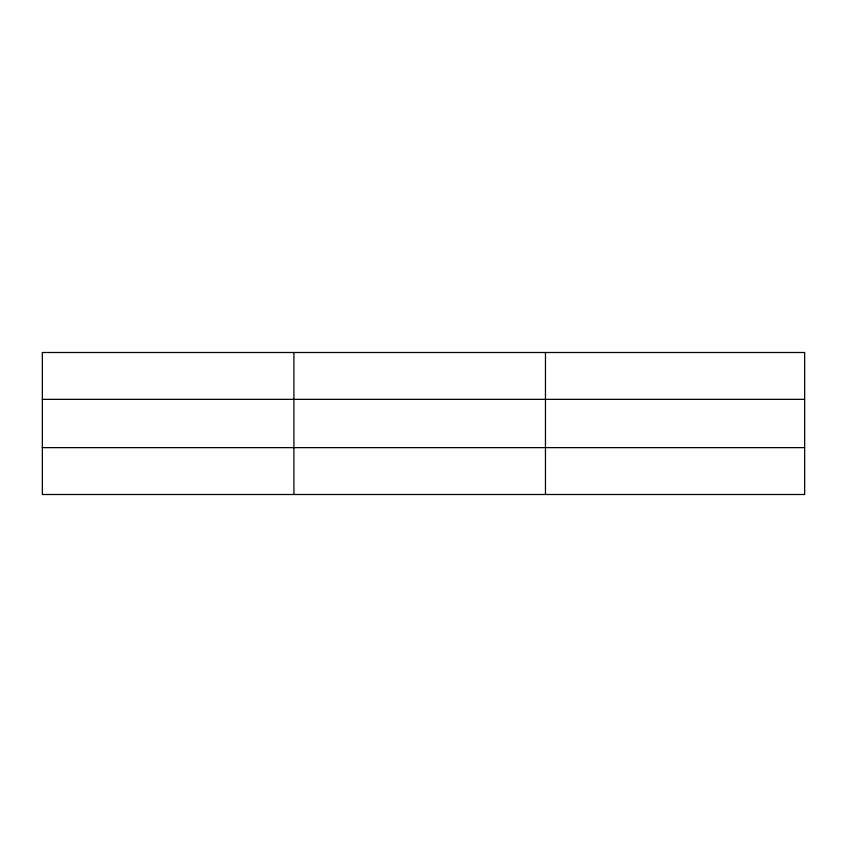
<?xml version="1.0" encoding="UTF-8"?>
<svg xmlns="http://www.w3.org/2000/svg" width="847" height="847" viewBox="0 0 847 847"><rect width="100%" height="100%" fill="white"/><g stroke="black" fill="none" stroke-linecap="round" stroke-linejoin="round"><path stroke-width="1.27" d="M293.909 494.5L293.909 352.5M545.468 494.5L545.468 352.5M804.65 447.64L804.65 494.5L42.35 494.5L42.35 352.5L804.65 352.5L804.65 447.64L42.35 447.64M42.35 399.361L804.65 399.361"/></g></svg>
